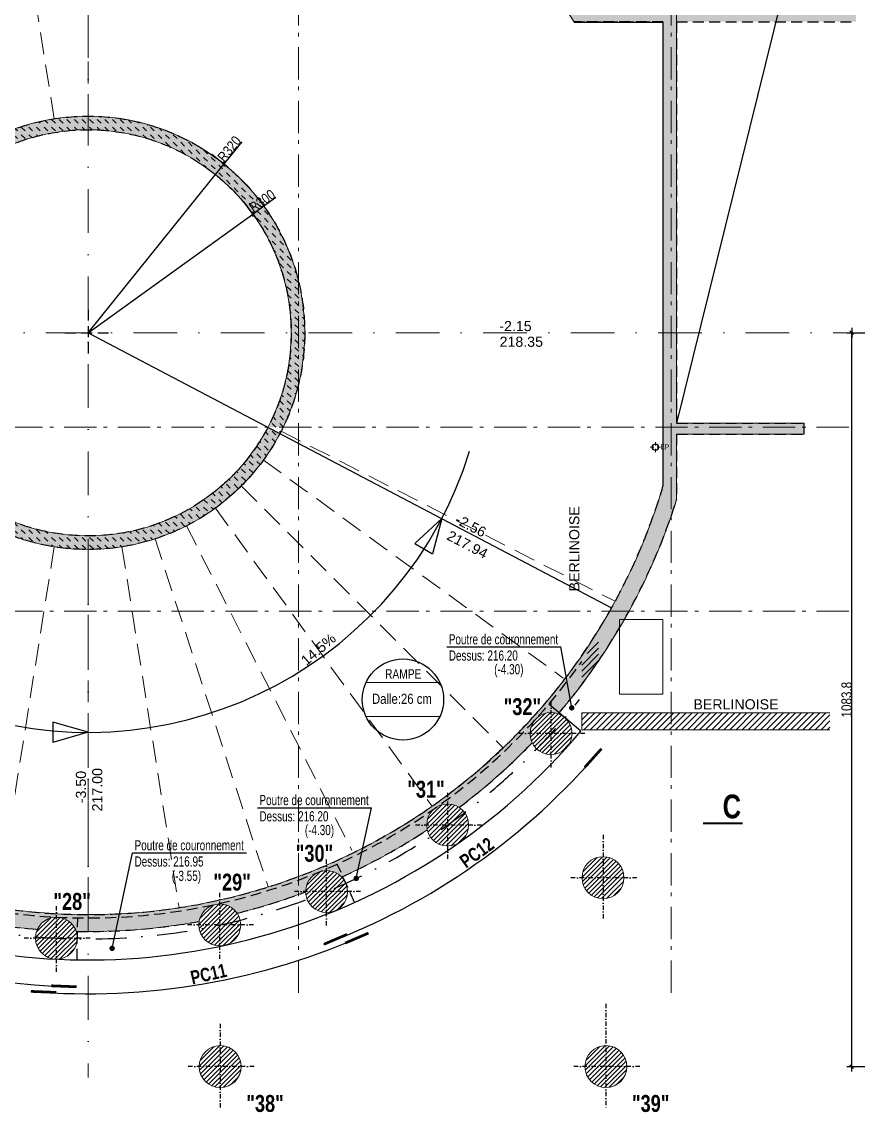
# Model space of a CAD drawing. Header units: centimetres. Extents: x 0 to 26456, y -12469 to -8269.
# Drawn here: x 20164 to 21399, y -11631 to -10020 of the extents above; entities that cross this region are included whole.
import ezdxf
from ezdxf.enums import TextEntityAlignment as Align

# ---------------------------------------------------------------- set-up
doc = ezdxf.new("R2010")
doc.units = ezdxf.units.CM
doc.header["$LTSCALE"] = 25.4
doc.header["$PDMODE"] = 1
doc.header["$PDSIZE"] = -2
for name, pattern in [('CACHEX2', [19.05, 12.7, -6.35]), ('Style de ligne -6', [1.04164, 0.625, -0.20828, 0.06943, -0.13893]), ('TIRETPTX2', [50.8, 25.4, -12.7, 0, -12.7])]:
    doc.linetypes.add(name, pattern=pattern)
for name, color, linetype in [('01_cote_gen', 4, 'Continuous'), ('01_linteaux', 2, 'Continuous'), ('01_murs_sup', 2, 'CACHEX2'), ('01_poch_murs', 253, 'Continuous'), ('01_texte', 230, 'Continuous'), ('AA_COTES', 2, 'Continuous')]:
    doc.layers.add(name, color=color, linetype=linetype)
for name, color, linetype, lineweight in [('01_murs_coup', 5, 'Continuous', 60), ('01_PIEUX', 5, 'Continuous', 60), ('B Général', 7, 'Continuous', 5), ('C ANNOTATIONS-prestations', 7, 'Continuous', 5)]:
    doc.layers.add(name, color=color, linetype=linetype, lineweight=lineweight)
doc.styles.add('Eurostile', font='')
doc.styles.add('impact', font='impact.ttf')
doc.styles.add('MATTE_TXT', font='arial.ttf')
doc.styles.add('STYLE2', font='ARIALN.TTF')
doc.styles.get('Eurostile').set_extended_font_data('Eurostile')
doc.dimstyles.new('JB50', dxfattribs={"dimscale": 0.1, "dimtxt": 150, "dimasz": 15, "dimexe": 0.1, "dimexo": 0.1, "dimgap": 0.09, "dimtad": 1, "dimdec": 1, "dimdsep": 46, "dimtxsty": 'STYLE2', "dimblk1": 'BOND_G', "dimblk2": 'BOND_D', "dimsah": 1, "dimcen": 1.5, "dimdle": 0.01, "dimse1": 1, "dimse2": 1, "dimclrd": 4, "dimclre": 2, "dimclrt": 6, "dimazin": 2, "dimtfac": 2.333333, "dimtdec": 1, "dimtix": 1, "dimtmove": 2, "dimatfit": 3, "dimldrblk": 'BOND_G', "dimfxl": 1, "dimtolj": 1, "dimtzin": 0, "dimarcsym": 0})
pattern_1 = [(45, (2006.644, -2670.4714), (-3.367596, 3.367596), [])]
pattern_2 = [(45, (2247.8403, -2650.908), (-3.367596, 3.367596), [])]
pattern_3 = [(45, (2405.6746, -2601.6747), (-3.367596, 3.367596), [])]
pattern_4 = [(135, (-12564.076, 0), (-11.2253202, 9e-16), [7.9375, -7.9375])]

# ---------------------------------------------------------------- blocks, each defined once
blk = doc.blocks.new('BOND_G')
at = {"layer": 'AA_COTES', "color": 0}
for p, q in [((0, -5), (0, 15)), ((5, 0), (-5, 0)), ((1.8, 1.8), (-1.8, -1.8))]:
    blk.add_line(p, q, dxfattribs=at)
blk = doc.blocks.new('BOND_D')
at = {"layer": 'AA_COTES', "color": 0}
for p, q in [((5, 0), (-5, 0)), ((-1.8, -1.8), (1.8, 1.8)), ((0, 5), (0, -15))]:
    blk.add_line(p, q, dxfattribs=at)
blk = doc.blocks.new('*D112')
at = {"layer": '01_cote_gen', "color": 4, "lineweight": -2, "ltscale": 3, "transparency": 16777216}
blk.add_line((21389.8, -11561.9), (21389.8, -10481.1), dxfattribs=at)
at = {"layer": 'Defpoints', "color": 0, "ltscale": 3, "transparency": 16777216}
for p in [(21389.8, -10479.6), (21515.2, -10479.6), (21469.2, -11563.4)]:
    blk.add_point(p, dxfattribs=at)
at = {"layer": '01_cote_gen', "color": 4, "lineweight": -2, "ltscale": 3, "transparency": 16777216, "xscale": 1.5, "yscale": 1.5, "zscale": 1.5}
for name, p, rotation in [('BOND_D', (21389.8, -10479.6), 90), ('BOND_G', (21389.8, -11563.4), 270)]:
    blk.add_blockref(name, p, dxfattribs=dict(at, rotation=rotation))
at = {"layer": '01_cote_gen', "color": 6, "ltscale": 3, "transparency": 16777216, "insert": (21382.2, -11021.5), "char_height": 15, "attachment_point": 5, "rotation": 90, "style": 'STYLE2'}
blk.add_mtext('\\A1;1083.8', dxfattribs=at)
blk = doc.blocks.new('EP')
at = {"layer": 'B Général', "color": 7, "linetype": 'Continuous', "lineweight": 5}
for p, q in [((-7.5, 0), (-2.5, 0)), ((0, 7.5), (0, 2.5)), ((7.5, 0), (2.5, 0)), ((0, -7.5), (0, -2.5))]:
    blk.add_line(p, q, dxfattribs=at)
at = {"layer": 'B Général', "color": 7, "linetype": 'Continuous', "lineweight": 5, "flags": 128}
for points in [[(-5, 0, -1), (5, 0, -1)], [(-4.3, 0, -1), (4.3, 0, -1)]]:
    blk.add_lwpolyline(points, format="xyb", close=True, dxfattribs=at)
at = {"layer": 'C ANNOTATIONS-prestations', "insert": (7.5, 4), "char_height": 7.05, "attachment_point": 1, "line_spacing_factor": 0.895453, "style": 'Eurostile'}
blk.add_mtext('EP', dxfattribs=at)
blk = doc.blocks.new('*D128')
at = {"layer": '01_cote_gen', "color": 4, "lineweight": -2, "ltscale": 3, "transparency": 16777216}
for p, q in [((20539.4, -10279.7), (20506.7, -10303.4)), ((20262, -10479.6), (20505.4, -10304.2))]:
    blk.add_line(p, q, dxfattribs=at)
at = {"layer": 'Defpoints', "color": 0, "ltscale": 3, "transparency": 16777216}
for p in [(20505.4, -10304.2), (20262, -10479.6)]:
    blk.add_point(p, dxfattribs=at)
at = {"layer": '01_cote_gen', "color": 4, "lineweight": -2, "ltscale": 3, "transparency": 16777216, "xscale": 1.5, "yscale": 1.5, "zscale": 1.5, "rotation": 215.7744916586679}
blk.add_blockref('BOND_D', (20505.4, -10304.2), dxfattribs=at)
at = {"layer": '01_cote_gen', "color": 6, "ltscale": 3, "transparency": 16777216, "insert": (20519.2, -10284.9), "char_height": 15, "attachment_point": 5, "rotation": 35.7745, "style": 'STYLE2'}
blk.add_mtext('\\A1;R300', dxfattribs=at)
blk = doc.blocks.new('*D129')
at = {"layer": '01_cote_gen', "color": 4, "lineweight": -2, "ltscale": 3, "transparency": 16777216}
for p, q in [((20488.9, -10197.6), (20463.5, -10229.1)), ((20262, -10479.6), (20462.6, -10230.3))]:
    blk.add_line(p, q, dxfattribs=at)
at = {"layer": 'Defpoints', "color": 0, "ltscale": 3, "transparency": 16777216}
for p in [(20462.6, -10230.3), (20262, -10479.6)]:
    blk.add_point(p, dxfattribs=at)
at = {"layer": '01_cote_gen', "color": 4, "lineweight": -2, "ltscale": 3, "transparency": 16777216, "xscale": 1.5, "yscale": 1.5, "zscale": 1.5, "rotation": 231.1900700336635}
blk.add_blockref('BOND_D', (20462.6, -10230.3), dxfattribs=at)
at = {"layer": '01_cote_gen', "color": 6, "ltscale": 3, "transparency": 16777216, "insert": (20470.7, -10208), "char_height": 15, "attachment_point": 5, "rotation": 51.1901, "style": 'STYLE2'}
blk.add_mtext('\\A1;R320', dxfattribs=at)

msp = doc.modelspace()

# ---------------------------------------------------------------- hatches: boundary and pattern name
at = {"layer": '01_murs_sup', "ltscale": 3}
h = msp.add_hatch(dxfattribs=at)
h.set_pattern_fill('DASH', color=256, scale=2.5, angle=135)
h.paths.add_polyline_path([(19962.04, -8996.49, 0.0025315), (19952.99, -9004.81), (19952.99, -9019.88, -0.0025747), (19962.04, -9011.42)])
h.paths.add_polyline_path([(19962.04, -8976.31, -0.0065164), (19986.24, -8955.34, -0.0462734), (19985.71, -8949.64), (19968.25, -8949.64, 0.0040679), (19952.99, -8962.95), (19952.99, -9004.81, -0.0025315), (19962.04, -8996.49)])
h.paths.add_polyline_path([(19952.99, -8962.95, 0.0029555), (19942.04, -8972.78), (19942.04, -9015.1, -0.0030961), (19952.99, -9004.81)])
h.paths.add_polyline_path([(19997.25, -8925.51, 0.007576), (19968.25, -8949.64), (19985.71, -8949.64, -0.2267463)])
h.paths.add_polyline_path([(20016.71, -8930.44), (20016.71, -8918.64, 0.4142136), (19985.71, -8949.64), (19993.04, -8949.64, -0.0062008)])
h.paths.add_polyline_path([(20022.24, -8905.86, 0.0014017), (20016.71, -8910.12), (20016.71, -8918.64, -0.0998229), (20028.73, -8921.06, -0.0008315), (20031.97, -8918.57)])
h.paths.add_polyline_path([(20108.06, -8864.77, -0.0153362), (20108.01, -8862.87, -0.2594805), (20122.66, -8836.53, 0.0245249), (20022.24, -8905.86), (20031.97, -8918.57, -0.0189683)])
h.paths.add_polyline_path([(20139.01, -8845.26), (20139.01, -8831.87, 0.4142136), (20108.01, -8862.87), (20110.99, -8862.87, -0.0067332)])
h.paths.add_polyline_path([(20221.27, -8799.31), (20219.59, -8782.23, 0.0184794), (20139.01, -8826.56), (20139.01, -8831.87, -0.1311429), (20154.45, -8835.99, -0.015513)])
h.paths.add_polyline_path([(20258.09, -8763.68, 0.0085839), (20219.59, -8782.23), (20220.54, -8791.84), (20236.19, -8791.84, -0.0008921), (20240.12, -8789.91, -0.2759147)])
h.paths.add_polyline_path([(20380.41, -8731.91, -0.2759147), (20401.47, -8708.1, 0.0280523), (20271.06, -8757.8), (20271.06, -8760.84, -0.1627179), (20289.71, -8767.07, -0.0198002)])
h.paths.add_polyline_path([(20526.77, -8691.65, -0.2759147), (20550.61, -8670.62, 0.028935), (20410.87, -8705.15), (20410.87, -8706.64, -0.1946121), (20432.43, -8715.36, -0.0198002)])
h.paths.add_polyline_path([(20676.95, -8669.75, -0.2601811), (20701.36, -8651.93, 0.0241475), (20581.93, -8665.19), (20584.46, -8680.99, -0.0189632)])
h.paths.add_polyline_path([(19458.75, -10153.2), (19473.35, -10153.2), (19473.35, -10142.63), (19458.75, -10142.63)], flags=9)
h.paths.add_polyline_path([(19607.83, -9603.98), (19622.43, -9603.98), (19622.43, -9593.41), (19607.83, -9593.41)], flags=9)
h.paths.add_polyline_path([(20865.53, -10481.26), (20920.95, -10481.26), (20920.95, -10458.29), (20865.53, -10458.29)], flags=9)
h.paths.add_polyline_path([(19060.65, -10027.92), (19091.19, -10027.92), (19091.19, -9988.84), (19060.65, -9988.84)], flags=9)
h.paths.add_polyline_path([(19060.91, -9879.13), (19090.88, -9879.13), (19090.88, -9841.63), (19060.91, -9841.63)], flags=9)
h.paths.add_polyline_path([(19060.73, -9269.13), (19089.67, -9269.13), (19089.67, -9231.63), (19060.73, -9231.63)], flags=9)
h.paths.add_polyline_path([(19826.87, -9345.04), (19862.27, -9322.53), (19834.1, -9278.23), (19798.7, -9300.74)], flags=9)
h.paths.add_polyline_path([(20637.25, -8767.53), (20672.65, -8745.02), (20644.47, -8700.72), (20609.07, -8723.23)], flags=9)
h.paths.add_polyline_path([(20454.03, -8806.88), (20494.55, -8806.88), (20494.55, -8754.38), (20454.03, -8754.38)], flags=9)
h.paths.add_polyline_path([(20861.46, -8825.19), (20914.49, -8825.19), (20914.49, -8795.69), (20861.46, -8795.69)], flags=9)
h.paths.add_polyline_path([(21073.27, -8575.39), (21182.86, -8575.39), (21182.86, -8552.4), (21073.27, -8552.4)], flags=9)
h.paths.add_polyline_path([(20797.06, -8776.74), (20966.15, -8776.74), (20966.15, -8753.87), (20797.06, -8753.87)], flags=9)
h.paths.add_polyline_path([(21102.4, -8800.75), (21211.99, -8800.75), (21211.99, -8777.75), (21102.4, -8777.75)], flags=9)
h.paths.add_polyline_path([(20797.04, -8800.75), (20906.63, -8800.75), (20906.63, -8777.75), (20797.04, -8777.75)], flags=9)
h.paths.add_polyline_path([(21166.81, -8825.19), (21219.85, -8825.19), (21219.85, -8795.69), (21166.81, -8795.69)], flags=9)
h.paths.add_polyline_path([(21102.42, -8776.74), (21271.5, -8776.74), (21271.5, -8753.87), (21102.42, -8753.87)], flags=9)
h.paths.add_polyline_path([(19586.1, -10125.58), (19647.39, -10125.58), (19647.39, -10104.43), (19586.1, -10104.43)], flags=9)
h.paths.add_polyline_path([(19566.43, -10163.37), (19662.59, -10163.37), (19662.59, -10140.39), (19566.43, -10140.39)], flags=9)
h.paths.add_polyline_path([(19791.99, -10114.49), (19839.57, -10066.87), (19822.8, -10050.11), (19775.22, -10097.73)], flags=9)
h.paths.add_polyline_path([(19775.5, -10810.23), (19820.82, -10860.02), (19838.35, -10844.06), (19793.04, -10794.27)], flags=9)
h.paths.add_polyline_path([(20584.34, -10978.11), (20635.49, -10934.33), (20620.06, -10916.32), (20568.92, -10960.1)], flags=9)
h.paths.add_polyline_path([(20287.26, -9852.86), (20287.26, -9781.1), (20264.27, -9781.1), (20264.27, -9852.86)], flags=9)
h.paths.add_polyline_path([(20263.11, -9840.73), (20263.11, -9785.31), (20240.14, -9785.31), (20240.14, -9840.73)], flags=9)
h.paths.add_polyline_path([(19573.11, -10506.86), (19644.86, -10506.86), (19644.86, -10483.89), (19573.11, -10483.89)], flags=9)
h.paths.add_polyline_path([(19585.23, -10482.73), (19640.65, -10482.73), (19640.65, -10459.76), (19585.23, -10459.76)], flags=9)
h.paths.add_polyline_path([(20302.07, -9348.24), (20381.08, -9348.24), (20381.08, -9327.1), (20302.07, -9327.1)], flags=9)
h.paths.add_polyline_path([(20290.92, -9311.02), (20387.1, -9311.02), (20387.1, -9288.03), (20290.92, -9288.03)], flags=9)
h.paths.add_polyline_path([(20302.07, -9274.17), (20377.32, -9274.17), (20377.32, -9253.03), (20302.07, -9253.03)], flags=9)
h.paths.add_polyline_path([(20338.94, -9034.25), (20392.7, -9096.48), (20410.09, -9081.46), (20356.33, -9019.23)], flags=9)
h.paths.add_polyline_path([(20525.82, -8925.9), (20554.71, -9002.88), (20576.23, -8994.81), (20547.33, -8917.82)], flags=9)
h.paths.add_polyline_path([(20776.88, -9483.38), (20790.47, -9483.38), (20790.47, -9472.8), (20776.88, -9472.8)], flags=9)
h.paths.add_polyline_path([(20780.88, -9540.88), (20795.48, -9540.88), (20795.48, -9530.3), (20780.88, -9530.3)], flags=9)
h.paths.add_polyline_path([(20807.38, -9593.88), (20822.32, -9593.88), (20822.32, -9583.3), (20807.38, -9583.3)], flags=9)
h.paths.add_polyline_path([(20874.38, -9590.38), (20889.32, -9590.38), (20889.32, -9579.8), (20874.38, -9579.8)], flags=9)
h.paths.add_polyline_path([(20923.38, -9591.38), (20937.98, -9591.38), (20937.98, -9580.8), (20923.38, -9580.8)], flags=9)
h.paths.add_polyline_path([(20973.38, -9591.38), (20988.32, -9591.38), (20988.32, -9580.8), (20973.38, -9580.8)], flags=9)
h.paths.add_polyline_path([(21083.85, -9448.73), (21095.77, -9448.73), (21095.77, -9438.16), (21083.85, -9438.16)], flags=9)
h.paths.add_polyline_path([(21083.35, -9502.73), (21098.29, -9502.73), (21098.29, -9492.16), (21083.35, -9492.16)], flags=9)
h.paths.add_polyline_path([(21076.35, -9558.23), (21091.29, -9558.23), (21091.29, -9547.66), (21076.35, -9547.66)], flags=9)
h.paths.add_polyline_path([(21029.88, -9585.88), (21045.15, -9585.88), (21045.15, -9575.3), (21029.88, -9575.3)], flags=9)
h.paths.add_polyline_path([(20956.77, -9311.1), (20956.77, -9297.84), (20946.2, -9297.84), (20946.2, -9311.1)], flags=9)
h.paths.add_polyline_path([(20995.53, -9311.27), (20995.53, -9297.67), (20984.95, -9297.67), (20984.95, -9311.27)], flags=9)
h.paths.add_polyline_path([(21056.42, -9311.27), (21056.42, -9297.68), (21045.85, -9297.68), (21045.85, -9311.27)], flags=9)
h.paths.add_polyline_path([(21078.71, -9356.5), (21078.71, -9343.24), (21068.14, -9343.24), (21068.14, -9356.5)], flags=9)
h.paths.add_polyline_path([(20917.14, -9311.27), (20917.14, -9297.67), (20906.57, -9297.67), (20906.57, -9311.27)], flags=9)
h.paths.add_polyline_path([(20866.83, -9311.44), (20866.83, -9297.51), (20856.25, -9297.51), (20856.25, -9311.44)], flags=9)
h.paths.add_polyline_path([(20813.06, -9328.94), (20813.06, -9315.34), (20802.48, -9315.34), (20802.48, -9328.94)], flags=9)
h.paths.add_polyline_path([(20785.82, -9379.51), (20799.42, -9379.51), (20799.42, -9368.94), (20785.82, -9368.94)], flags=9)
h.paths.add_polyline_path([(20785.82, -9424.55), (20796.39, -9424.55), (20796.39, -9413.97), (20785.82, -9413.97)], flags=9)
h.paths.add_polyline_path([(21372.07, -9772.82), (21451.08, -9772.82), (21451.08, -9751.67), (21372.07, -9751.67)], flags=9)
h.paths.add_polyline_path([(21360.93, -9735.59), (21457.09, -9735.59), (21457.09, -9712.61), (21360.93, -9712.61)], flags=9)
h.paths.add_polyline_path([(21372.07, -9698.75), (21447.32, -9698.75), (21447.32, -9677.6), (21372.07, -9677.6)], flags=9)
h.paths.add_polyline_path([(19339.96, -10138.26), (19405.49, -10138.26), (19405.49, -10099.3), (19339.96, -10099.3)], flags=9)
h.paths.add_polyline_path([(19394.84, -9995.25), (19460.15, -9995.25), (19460.15, -9956.31), (19394.84, -9956.31)], flags=9)
h = msp.add_hatch(dxfattribs=at)
h.set_pattern_fill('DASH', color=256, scale=2.5, angle=135)
h.set_pattern_definition(pattern_4)
h.paths.add_polyline_path([(21314.13, -8710.91, -0.1483571), (21296.13, -8710.97), (21296.13, -9245.26), (21275.96, -9245.26), (21275.96, -9265.26), (21296.13, -9265.26), (21296.13, -9473.26), (21261.13, -9473.26), (21261.13, -9491.26), (21296.13, -9491.26), (21296.13, -9854.26), (21261.09, -9854.26), (21261.09, -9872.26), (21415.19, -9872.26), (21415.19, -9854.26), (21314.13, -9854.26), (21314.13, -9271.26), (21314.13, -9261.26), (21415.19, -9261.26), (21415.19, -9245.26), (21314.13, -9245.26)])
h.paths.add_polyline_path([(21131.05, -8814.19), (20926.7, -8814.19), (20926.7, -8834.19), (21111.05, -8834.19), (21111.05, -9245.26), (20753.05, -9245.26), (20753.05, -9752.79, 0.1490124), (20262.04, -9593.09), (20262.04, -9613.09, -0.2537153), (20979.83, -10020.26), (21111.05, -10020.26), (21111.05, -10479.62), (21131.05, -10479.62), (21131.05, -10020.26), (21131.05, -10020.26), (21396.28, -10020.26), (21396.28, -10002.26), (20992.13, -10002.26, 0.0226201), (20946.05, -9936.76), (20946.05, -9628.26), (21111.05, -9628.26), (21111.05, -9608.26), (20771.05, -9608.26), (20771.05, -9265.26), (21111.05, -9265.26), (21111.05, -9270.51), (21131.05, -9270.51), (21131.05, -9265.26), (21172.76, -9265.26), (21172.76, -9245.26), (21131.05, -9245.26)])
h.paths.add_polyline_path([(20926.05, -9628.26), (20926.05, -9804.26), (20861.8, -9804.26), (20861.8, -9804.26), (20861.8, -9628.26)], flags=16)
h.paths.add_polyline_path([(20843.8, -9628.26), (20843.8, -9804.26), (20819.66, -9804.26, 0.0175189), (20771.05, -9765.72), (20771.05, -9628.26)], flags=16)
h.paths.add_polyline_path([(20926.05, -9824.26), (20926.05, -9911.84, 0.0342428), (20842.35, -9824.26)], flags=16)
h.paths.add_polyline_path([(21131.05, -9403.71), (21111.05, -9403.71), (21111.05, -9824.26), (21131.05, -9824.26)], flags=17)
h.paths.add_polyline_path([(20571.55, -9096.93), (20536.55, -9096.93), (20536.55, -9131.93), (20571.55, -9131.93)], flags=17)
h.paths.add_polyline_path([(20399.09, -9128.93), (20364.09, -9128.93), (20364.09, -9163.93), (20399.09, -9163.93)], flags=17)
h = msp.add_hatch(dxfattribs=at)
h.set_pattern_fill('DASH', color=256, scale=2.5, angle=135)
h.set_pattern_definition(pattern_4)
h.paths.add_polyline_path([(20262.04, -10159.62), (20262.04, -10179.62, -0.4142136), (20562.04, -10479.62), (20582.04, -10479.62, 0.4142136)])
h.paths.add_polyline_path([(20582.04, -10479.62), (20562.04, -10479.62, -0.4142136), (20262.04, -10779.62), (20262.04, -10799.62, 0.4142136)])
h.paths.add_polyline_path([(19962.04, -10479.62), (19942.04, -10479.62, 0.4142136), (20262.04, -10799.62), (20262.04, -10779.62, -0.4142136)])
h.paths.add_polyline_path([(20262.04, -10179.62), (20262.04, -10159.62, 0.4142136), (19942.04, -10479.62), (19962.04, -10479.62, -0.4142136)])
h = msp.add_hatch(dxfattribs=at)
h.set_pattern_fill('DASH', color=256, scale=2.5, angle=135)
h.set_pattern_definition(pattern_4)
h.paths.add_polyline_path([(20244.69, -11363.76, 0.004763), (20262.04, -11363.92), (20262.04, -11338.92, -0.3601863), (19391.64, -10618.44), (19388.28, -10479.62), (19363.27, -10479.62), (19366.17, -10599.33, -0.3287556), (19388, -10628.94, -0.2553953), (19373.74, -10655.03, 0.0607162), (19448.29, -10862.48, -0.4496334), (19482.99, -10893.26, -0.1753609), (19475.81, -10913.1, 0.0183685), (19511.71, -10969.56, -0.4913803), (19550.56, -10999.55, -0.1403271), (19545.86, -11015.96, 0.0395373), (19643.42, -11121.67, -0.562063), (19688.66, -11149.21, -0.0842861), (19686.92, -11159.44, 0.0301172), (19775.97, -11223.41, -0.6241365), (19826.01, -11247.88, -0.0381852), (19825.65, -11252.6, 0.0237593), (19903.48, -11290.39, -0.6784921), (19957.14, -11311.38, 0.0648347), (20187.15, -11360.84, -0.6784921)])
h = msp.add_hatch(dxfattribs=at)
h.set_pattern_fill('DASH', color=256, scale=2.5, angle=135)
h.set_pattern_definition(pattern_4)
h.paths.add_polyline_path([(20244.69, -11363.76, 0.004763), (20262.04, -11363.92), (20262.04, -11338.92, -0.3601863), (19391.64, -10618.44), (19388.28, -10479.62), (19363.27, -10479.62), (19366.17, -10599.33, -0.3287556), (19388, -10628.94, -0.2553953), (19373.74, -10655.03, 0.0607162), (19448.29, -10862.48, -0.4496334), (19482.99, -10893.26, -0.1753609), (19475.81, -10913.1, 0.0183685), (19511.71, -10969.56, -0.4913803), (19550.56, -10999.55, -0.1403271), (19545.86, -11015.96, 0.0395373), (19643.42, -11121.67, -0.562063), (19688.66, -11149.21, -0.0842861), (19686.92, -11159.44, 0.0301172), (19775.97, -11223.41, -0.6241365), (19826.01, -11247.88, -0.0381852), (19825.65, -11252.6, 0.0237593), (19903.48, -11290.39, -0.6784921), (19957.14, -11311.38, 0.0648347), (20187.15, -11360.84, -0.6784921)])
h = msp.add_hatch(dxfattribs=at)
h.set_pattern_fill('DASH', color=256, scale=2.5, angle=135)
h.set_pattern_definition(pattern_4)
h.paths.add_polyline_path([(21131.05, -10726.31), (21131.05, -10629.26), (21319.57, -10629.26), (21319.57, -10613.26), (21131.05, -10613.26), (21131.05, -10479.62), (21111.05, -10479.62), (21111.05, -10706.25, -0.3316187), (20262.04, -11338.92), (20262.04, -11363.92, 0.0452602), (20425.96, -11349.05, -0.6784921), (20482.27, -11336.9, 0.0290858), (20583.37, -11305.37, -0.6786651), (20636.61, -11283.35, 0.0396314), (20762.95, -11213.85, -0.0588917), (20762.09, -11206.62, -0.5957939), (20810.04, -11180.67, 0.0395919), (20917.9, -11085.19, -0.1147068), (20914.72, -11071.52, -0.5230756), (20956.56, -11042.47, 0.100093)])
h = msp.add_hatch(dxfattribs=at)
h.set_pattern_fill('DASH', color=256, scale=2.5, angle=135)
h.set_pattern_definition(pattern_4)
h.paths.add_polyline_path([(21131.05, -10726.31), (21131.05, -10629.26), (21319.57, -10629.26), (21319.57, -10613.26), (21131.05, -10613.26), (21131.05, -10479.62), (21111.05, -10479.62), (21111.05, -10706.25, -0.3316187), (20262.04, -11338.92), (20262.04, -11363.92, 0.0452602), (20425.96, -11349.05, -0.6784921), (20482.27, -11336.9, 0.0290858), (20583.37, -11305.37, -0.6786651), (20636.61, -11283.35, 0.0396314), (20762.95, -11213.85, -0.0588917), (20762.09, -11206.62, -0.5957939), (20810.04, -11180.67, 0.0395919), (20917.9, -11085.19, -0.1147068), (20914.72, -11071.52, -0.5230756), (20956.56, -11042.47, 0.100093)])
at = {"layer": '01_poch_murs', "ltscale": 3}
h = msp.add_hatch(color=256, dxfattribs=at)
h.dxf.hatch_style = 1
h.paths.add_polyline_path([(19560.61, -9860.97), (19554.49, -9860.97, -0.3180508), (19527.35, -9884.34), (19500.7, -9973.14, -0.2237955), (19511.97, -9997.05, -0.098973), (19509.59, -10008.97), (19516.15, -10008.97)])
h.paths.add_polyline_path([(19516.15, -10008.97), (19509.59, -10008.97, -0.2738205), (19484.28, -10027.87), (19457.55, -10116.96, -0.220612), (19468.53, -10140.62, -0.3797029), (19441.22, -10171.4), (19414.61, -10260.09, -0.2332342), (19426.74, -10284.68, -0.3935894), (19397.94, -10315.61), (19371.46, -10403.76, -0.2331529), (19383.58, -10428.35, -0.3194979), (19362.74, -10457.64), (19363.27, -10479.62), (19388.28, -10479.62), (19387.27, -10438), (19474.12, -10148.9, -0.2017053), (19475.23, -10145.19)])
h.paths.add_polyline_path([(19388.28, -10479.62), (19363.27, -10479.62), (19366.17, -10599.33, -0.2401934), (19386.35, -10618.97), (19391.65, -10618.97)])
h.paths.add_polyline_path([(19391.74, -10618.97), (19386.35, -10618.97, -0.0820807), (19388, -10628.94, -0.2553953), (19373.74, -10655.03, 0.0607162), (19448.29, -10862.48, -0.4275821), (19482.9, -10890.97), (19491.9, -10890.97, -0.0823425)])
h.paths.add_polyline_path([(19491.9, -10890.97), (19482.9, -10890.97, -0.0184954), (19482.99, -10893.26, -0.1753609), (19475.81, -10913.1, 0.0183685), (19511.71, -10969.56, -0.4913803), (19550.56, -10999.55, -0.1403271), (19545.86, -11015.96, 0.0395373), (19643.42, -11121.67, -0.562063), (19688.66, -11149.21, -0.0842861), (19686.92, -11159.44, 0.0301172), (19775.97, -11223.41, -0.6241365), (19826.01, -11247.88, -0.0381852), (19825.65, -11252.6, 0.0237593), (19903.48, -11290.39, -0.5039318), (19952.99, -11296.07), (19952.99, -11283.28, -0.1761229)])
h.paths.add_polyline_path([(19952.99, -11283.28), (19952.99, -11296.07, -0.1300831), (19957.14, -11311.38, 0.0648347), (20187.15, -11360.84, -0.6784921), (20244.69, -11363.76, 0.004763), (20262.04, -11363.92), (20262.04, -11338.92, -0.0893124)])
h.paths.add_polyline_path([(20482.27, -11336.9, 0.0260462), (20572.99, -11309.21), (20572.99, -11282.57, -0.0898896), (20262.04, -11338.92), (20262.04, -11363.92, 0.0452602), (20425.96, -11349.05, -0.6784921)])
h.paths.add_polyline_path([(20762.95, -11213.85, -0.0588917), (20762.09, -11206.62, -0.5957939), (20810.04, -11180.67, 0.0395919), (20917.9, -11085.19, -0.1147068), (20914.72, -11071.52, -0.5230756), (20956.56, -11042.47, 0.0429422), (21047.06, -10915.17), (21047.06, -10903.26), (21053.95, -10903.26, 0.0038634), (21060.81, -10890.97), (21032.18, -10890.97, -0.1755326), (20572.99, -11282.57), (20572.99, -11309.21, 0.0030373), (20583.37, -11305.37, -0.6786651), (20636.61, -11283.35, 0.0396314)])
h.paths.add_polyline_path([(21123.01, -10750.68), (21123.01, -10618.97), (21111.05, -10618.97), (21111.05, -10629.26), (21111.05, -10706.26, -0.0568548), (21032.18, -10890.97), (21060.81, -10890.97, 0.0421869)])
h.paths.add_polyline_path([(21105.54, -10653.34), (21120.14, -10653.34), (21120.14, -10642.77), (21105.54, -10642.77)], flags=25)
h = msp.add_hatch(color=256, dxfattribs=at)
h.dxf.hatch_style = 1
h.paths.add_polyline_path([(19560.61, -9860.97), (19554.49, -9860.97, -0.3180508), (19527.35, -9884.34), (19500.7, -9973.14, -0.2237955), (19511.97, -9997.05, -0.098973), (19509.59, -10008.97), (19516.15, -10008.97)])
h.paths.add_polyline_path([(19516.15, -10008.97), (19509.59, -10008.97, -0.2738205), (19484.28, -10027.87), (19457.55, -10116.96, -0.220612), (19468.53, -10140.62, -0.3797029), (19441.22, -10171.4), (19414.61, -10260.09, -0.2332342), (19426.74, -10284.68, -0.3935894), (19397.94, -10315.61), (19371.46, -10403.76, -0.2331529), (19383.58, -10428.35, -0.3194979), (19362.74, -10457.64), (19363.27, -10479.62), (19388.28, -10479.62), (19387.27, -10438), (19474.12, -10148.9, -0.2017053), (19475.23, -10145.19)])
h.paths.add_polyline_path([(19388.28, -10479.62), (19363.27, -10479.62), (19366.17, -10599.33, -0.2401934), (19386.35, -10618.97), (19391.65, -10618.97)])
h.paths.add_polyline_path([(19391.74, -10618.97), (19386.35, -10618.97, -0.0820807), (19388, -10628.94, -0.2553953), (19373.74, -10655.03, 0.0607162), (19448.29, -10862.48, -0.4275821), (19482.9, -10890.97), (19491.9, -10890.97, -0.0823425)])
h.paths.add_polyline_path([(19491.9, -10890.97), (19482.9, -10890.97, -0.0184954), (19482.99, -10893.26, -0.1753609), (19475.81, -10913.1, 0.0183685), (19511.71, -10969.56, -0.4913803), (19550.56, -10999.55, -0.1403271), (19545.86, -11015.96, 0.0395373), (19643.42, -11121.67, -0.562063), (19688.66, -11149.21, -0.0842861), (19686.92, -11159.44, 0.0301172), (19775.97, -11223.41, -0.6241365), (19826.01, -11247.88, -0.0381852), (19825.65, -11252.6, 0.0237593), (19903.48, -11290.39, -0.5039318), (19952.99, -11296.07), (19952.99, -11283.28, -0.1761229)])
h.paths.add_polyline_path([(19952.99, -11283.28), (19952.99, -11296.07, -0.1300831), (19957.14, -11311.38, 0.0648347), (20187.15, -11360.84, -0.6784921), (20244.69, -11363.76, 0.004763), (20262.04, -11363.92), (20262.04, -11338.92, -0.0893124)])
h.paths.add_polyline_path([(20482.27, -11336.9, 0.0260462), (20572.99, -11309.21), (20572.99, -11282.57, -0.0898896), (20262.04, -11338.92), (20262.04, -11363.92, 0.0452602), (20425.96, -11349.05, -0.6784921)])
h.paths.add_polyline_path([(20762.95, -11213.85, -0.0588917), (20762.09, -11206.62, -0.5957939), (20810.04, -11180.67, 0.0395919), (20917.9, -11085.19, -0.1147068), (20914.72, -11071.52, -0.5230756), (20956.56, -11042.47, 0.0429422), (21047.06, -10915.17), (21047.06, -10903.26), (21053.95, -10903.26, 0.0038634), (21060.81, -10890.97), (21032.18, -10890.97, -0.1755326), (20572.99, -11282.57), (20572.99, -11309.21, 0.0030373), (20583.37, -11305.37, -0.6786651), (20636.61, -11283.35, 0.0396314)])
h.paths.add_polyline_path([(21123.01, -10750.68), (21123.01, -10618.97), (21111.05, -10618.97), (21111.05, -10629.26), (21111.05, -10706.26, -0.0568548), (21032.18, -10890.97), (21060.81, -10890.97, 0.0421869)])
h.paths.add_polyline_path([(21105.54, -10653.34), (21120.14, -10653.34), (21120.14, -10642.77), (21105.54, -10642.77)], flags=25)
h = msp.add_hatch(color=256, dxfattribs=at)
h.dxf.hatch_style = 1
h.paths.add_polyline_path([(20262.04, -10159.62), (20262.04, -10179.62, -0.4142136), (20562.04, -10479.62), (20572.99, -10479.62), (20572.99, -10404.05, 0.3459902)])
h.paths.add_polyline_path([(20262.04, -10179.62), (20262.04, -10159.62, 0.3392929), (19952.99, -10396.62), (19952.99, -10479.62), (19962.04, -10479.62, -0.4142136)])
h.paths.add_polyline_path([(19962.04, -10479.62), (19952.99, -10479.62), (19952.99, -10562.62, 0.0470782), (19973.97, -10618.97), (19996.37, -10618.97, -0.1213562)])
h.paths.add_polyline_path([(19952.99, -10479.62), (19942.04, -10479.62, 0.0656888), (19952.99, -10562.62)])
h.paths.add_polyline_path([(19952.99, -10396.62, 0.0656888), (19942.04, -10479.62), (19952.99, -10479.62)])
h.paths.add_polyline_path([(19996.37, -10618.97), (19973.97, -10618.97, 0.2876204), (20262.04, -10799.62), (20262.04, -10779.62, -0.2788408)])
h.paths.add_polyline_path([(20545.32, -10628.46), (20527.61, -10619.16, -0.2786432), (20262.04, -10779.62), (20262.04, -10799.62, 0.2786432)])
h.paths.add_polyline_path([(20572.99, -10555.19), (20572.99, -10479.62), (20562.04, -10479.62, -0.1213562), (20527.71, -10618.97), (20550.11, -10618.97, 0.053087)])
h.paths.add_polyline_path([(20582.04, -10479.62), (20572.99, -10479.62), (20572.99, -10555.19, 0.0596716)])
h.paths.add_polyline_path([(20572.99, -10404.05), (20572.99, -10479.62), (20582.04, -10479.62, 0.0596716)])
h = msp.add_hatch(color=256, dxfattribs=at)
h.dxf.hatch_style = 1
h.paths.add_polyline_path([(21123.01, -10479.62), (21111.05, -10479.62), (21111.05, -10618.97), (21123.01, -10618.97)])
h.paths.add_polyline_path([(21131.05, -10479.62), (21123.01, -10479.62), (21123.01, -10618.97), (21319.57, -10618.97), (21319.57, -10613.26), (21131.05, -10613.26)])
h.paths.add_polyline_path([(21319.57, -10618.97), (21123.01, -10618.97), (21123.01, -10750.68, 0.0070414), (21131.05, -10726.32), (21131.05, -10629.26), (21319.57, -10629.26)])
h = msp.add_hatch(dxfattribs=at)
h.set_pattern_fill('ANSI31', color=256, scale=2)
h.set_pattern_definition([(45, (-2549.576, -2e-12), (-4.490128, 4.490128), [])])
h.paths.add_polyline_path([(21016.05, -10964.19), (21016.05, -10927.63, -0.0126628), (20991.05, -10965.2), (20991.05, -10999.24, 0.0118177)])
h.paths.add_polyline_path([(21123.01, -11040.97), (21111.05, -11040.97), (21111.05, -11065.97), (21123.01, -11065.97)])
h.paths.add_polyline_path([(21139.55, -11040.97), (21123.01, -11040.97), (21123.01, -11065.97), (21139.55, -11065.97)])
h.paths.add_polyline_path([(21312.13, -11040.97), (21139.55, -11040.97), (21139.55, -11065.97), (21312.13, -11065.97)])
h.paths.add_polyline_path([(21357.58, -11040.97), (21312.13, -11040.97), (21312.13, -11065.97), (21357.58, -11065.97)])
h.paths.add_polyline_path([(21111.05, -11040.97), (20991.05, -11040.97), (20991.05, -11065.97), (21111.05, -11065.97)])
at = {"layer": '01_poch_murs'}
h = msp.add_hatch(dxfattribs=at)
h.set_pattern_fill('ANSI31', color=256, scale=1.5)
h.set_pattern_definition([(45, (2737.032, -2368.2505), (-3.367596, 3.367596), [])])
h.paths.add_polyline_path([(20945.72, -11040.52, 0.4142136), (20914.72, -11071.52), (20945.72, -11071.52)])
h.paths.add_polyline_path([(20945.72, -11071.52), (20914.72, -11071.52, 0.4142136), (20945.72, -11102.52)])
h.paths.add_polyline_path([(20945.72, -11040.52), (20945.72, -11071.52), (20976.72, -11071.52, 0.4142136)])
h.paths.add_polyline_path([(20976.72, -11071.52), (20945.72, -11071.52), (20945.72, -11102.52, 0.4142136)])
h = msp.add_hatch(dxfattribs=at)
h.set_pattern_fill('ANSI31', color=256, scale=1.5)
h.set_pattern_definition([(45, (2584.4014, -2503.357), (-3.367596, 3.367596), [])])
h.paths.add_polyline_path([(20793.09, -11175.62, 0.4142136), (20762.09, -11206.62), (20793.09, -11206.62)])
h.paths.add_polyline_path([(20793.09, -11206.62), (20762.09, -11206.62, 0.4142136), (20793.09, -11237.62)])
h.paths.add_polyline_path([(20793.09, -11175.62), (20793.09, -11206.62), (20824.09, -11206.62, 0.4142136)])
h.paths.add_polyline_path([(20824.09, -11206.62), (20793.09, -11206.62), (20793.09, -11237.62, 0.4142136)])
h = msp.add_hatch(dxfattribs=at)
h.set_pattern_fill('ANSI31', color=256, scale=1.5)
h.set_pattern_definition([(45, (2813.763, -2581.143), (-3.367596, 3.367596), [])])
h.paths.add_polyline_path([(21022.46, -11253.41, 0.4142136), (20991.46, -11284.41), (21022.46, -11284.41)])
h.paths.add_polyline_path([(21022.46, -11284.41), (20991.46, -11284.41, 0.4142136), (21022.46, -11315.41)])
h.paths.add_polyline_path([(21022.46, -11253.41), (21022.46, -11284.41), (21053.46, -11284.41, 0.4142136)])
h.paths.add_polyline_path([(21053.46, -11284.41), (21022.46, -11284.41), (21022.46, -11315.41, 0.4142136)])
h = msp.add_hatch(dxfattribs=at)
h.set_pattern_fill('ANSI31', color=256, scale=1.5)
h.set_pattern_definition(pattern_3)
h.paths.add_polyline_path([(20614.37, -11273.94, 0.4142136), (20583.37, -11304.94), (20614.37, -11304.94)])
h.paths.add_polyline_path([(20614.37, -11304.94), (20583.37, -11304.94, 0.4142136), (20614.37, -11335.94)])
h.paths.add_polyline_path([(20614.37, -11273.94), (20614.37, -11304.94), (20645.37, -11304.94, 0.4142136)])
h.paths.add_polyline_path([(20645.37, -11304.94), (20614.37, -11304.94), (20614.37, -11335.94, 0.4142136)])
h = msp.add_hatch(dxfattribs=at)
h.set_pattern_fill('ANSI31', color=256, scale=1.5)
h.set_pattern_definition(pattern_3)
h.paths.add_polyline_path([(20614.37, -11273.94, 0.4142136), (20583.37, -11304.94), (20614.37, -11304.94)])
h.paths.add_polyline_path([(20614.37, -11304.94), (20583.37, -11304.94, 0.4142136), (20614.37, -11335.94)])
h.paths.add_polyline_path([(20614.37, -11273.94), (20614.37, -11304.94), (20645.37, -11304.94, 0.4142136)])
h.paths.add_polyline_path([(20645.37, -11304.94), (20614.37, -11304.94), (20614.37, -11335.94, 0.4142136)])
h = msp.add_hatch(dxfattribs=at)
h.set_pattern_fill('ANSI31', color=256, scale=1.5)
h.set_pattern_definition(pattern_2)
h.paths.add_polyline_path([(20456.53, -11323.18, 0.4142136), (20425.53, -11354.18), (20456.53, -11354.18)])
h.paths.add_polyline_path([(20456.53, -11354.18), (20425.53, -11354.18, 0.4142136), (20456.53, -11385.18)])
h.paths.add_polyline_path([(20456.53, -11323.18), (20456.53, -11354.18), (20487.53, -11354.18, 0.4142136)])
h.paths.add_polyline_path([(20487.53, -11354.18), (20456.53, -11354.18), (20456.53, -11385.18, 0.4142136)])
h = msp.add_hatch(dxfattribs=at)
h.set_pattern_fill('ANSI31', color=256, scale=1.5)
h.set_pattern_definition(pattern_2)
h.paths.add_polyline_path([(20456.53, -11323.18, 0.4142136), (20425.53, -11354.18), (20456.53, -11354.18)])
h.paths.add_polyline_path([(20456.53, -11354.18), (20425.53, -11354.18, 0.4142136), (20456.53, -11385.18)])
h.paths.add_polyline_path([(20456.53, -11323.18), (20456.53, -11354.18), (20487.53, -11354.18, 0.4142136)])
h.paths.add_polyline_path([(20487.53, -11354.18), (20456.53, -11354.18), (20456.53, -11385.18, 0.4142136)])
h = msp.add_hatch(dxfattribs=at)
h.set_pattern_fill('ANSI31', color=256, scale=1.5)
h.set_pattern_definition(pattern_1)
h.paths.add_polyline_path([(20215.34, -11342.74, 0.4142136), (20184.34, -11373.74), (20215.34, -11373.74)])
h.paths.add_polyline_path([(20215.34, -11373.74), (20184.34, -11373.74, 0.4142136), (20215.34, -11404.74)])
h.paths.add_polyline_path([(20215.34, -11342.74), (20215.34, -11373.74), (20246.34, -11373.74, 0.4142136)])
h.paths.add_polyline_path([(20246.34, -11373.74), (20215.34, -11373.74), (20215.34, -11404.74, 0.4142136)])
h = msp.add_hatch(dxfattribs=at)
h.set_pattern_fill('ANSI31', color=256, scale=1.5)
h.set_pattern_definition(pattern_1)
h.paths.add_polyline_path([(20215.34, -11342.74, 0.4142136), (20184.34, -11373.74), (20215.34, -11373.74)])
h.paths.add_polyline_path([(20215.34, -11373.74), (20184.34, -11373.74, 0.4142136), (20215.34, -11404.74)])
h.paths.add_polyline_path([(20215.34, -11342.74), (20215.34, -11373.74), (20246.34, -11373.74, 0.4142136)])
h.paths.add_polyline_path([(20246.34, -11373.74), (20215.34, -11373.74), (20215.34, -11404.74, 0.4142136)])
h = msp.add_hatch(dxfattribs=at)
h.set_pattern_fill('ANSI31', color=256, scale=1.5)
h.set_pattern_definition([(45, (2248.5406, -2860.177), (-3.367596, 3.367596), [])])
h.paths.add_polyline_path([(20457.23, -11532.44, 0.4142136), (20426.23, -11563.44), (20457.23, -11563.44)])
h.paths.add_polyline_path([(20457.23, -11563.44), (20426.23, -11563.44, 0.4142136), (20457.23, -11594.44)])
h.paths.add_polyline_path([(20457.23, -11532.44), (20457.23, -11563.44), (20488.23, -11563.44, 0.4142136)])
h.paths.add_polyline_path([(20488.23, -11563.44), (20457.23, -11563.44), (20457.23, -11594.44, 0.4142136)])
h = msp.add_hatch(dxfattribs=at)
h.set_pattern_fill('ANSI31', color=256, scale=1.5)
h.set_pattern_definition([(45, (2818.063, -2860.177), (-3.367596, 3.367596), [])])
h.paths.add_polyline_path([(21026.76, -11532.44, 0.4142136), (20995.76, -11563.44), (21026.76, -11563.44)])
h.paths.add_polyline_path([(21026.76, -11563.44), (20995.76, -11563.44, 0.4142136), (21026.76, -11594.44)])
h.paths.add_polyline_path([(21026.76, -11532.44), (21026.76, -11563.44), (21057.76, -11563.44, 0.4142136)])
h.paths.add_polyline_path([(21057.76, -11563.44), (21026.76, -11563.44), (21026.76, -11594.44, 0.4142136)])

# ---------------------------------------------------------------- linework, layer by layer
at = {"layer": '01_linteaux', "linetype": 'Continuous', "ltscale": 0.05}
msp.add_line((20989.8, -11068.21), (20942.45, -11028.18), dxfattribs=at)
at = {"layer": '01_linteaux', "linetype": 'TIRETPTX2', "ltscale": 0.01}
for p, q in [((20945.72, -11121.52), (20945.72, -11021.52)), ((20995.72, -11071.52), (20895.72, -11071.52)), ((20793.09, -11256.62), (20793.09, -11156.62)), ((20843.09, -11206.62), (20743.09, -11206.62)), ((21022.46, -11221.25), (21022.46, -11347.57)), ((20614.37, -11354.94), (20614.37, -11254.94)), ((20614.37, -11354.94), (20614.37, -11254.94)), ((21072.46, -11284.41), (20972.46, -11284.41)), ((20456.53, -11404.18), (20456.53, -11304.18)), ((20456.53, -11404.18), (20456.53, -11304.18)), ((20664.37, -11304.94), (20564.37, -11304.94)), ((20664.37, -11304.94), (20564.37, -11304.94)), ((20215.34, -11423.74), (20215.34, -11323.74)), ((20215.34, -11423.74), (20215.34, -11323.74)), ((20506.53, -11354.18), (20406.53, -11354.18)), ((20506.53, -11354.18), (20406.53, -11354.18)), ((20265.34, -11373.74), (20165.34, -11373.74)), ((20265.34, -11373.74), (20165.34, -11373.74)), ((21026.76, -11470.9), (21026.76, -11626.6)), ((20457.23, -11500.29), (20457.23, -11626.6)), ((20507.23, -11563.44), (20407.23, -11563.44)), ((21076.76, -11563.44), (20976.76, -11563.44))]:
    msp.add_line(p, q, dxfattribs=at)
at = {"layer": '01_linteaux', "linetype": 'CACHEX2', "ltscale": 0.05}
for p, q in [((20655.62, -11320.86), (20630.01, -11264.39)), ((20655.62, -11320.86), (20630.01, -11264.39)), ((20245.79, -11405.78), (20246.85, -11343.79)), ((20245.79, -11405.78), (20246.85, -11343.79))]:
    msp.add_line(p, q, dxfattribs=at)
at = {"layer": '01_linteaux', "linetype": 'TIRETPTX2', "ltscale": 0.07}
msp.add_arc((20262.04, -10452.92), 922, 186.43891, 321.92875, dxfattribs=at)
msp.add_arc((20262.04, -10452.92), 922, 186.43891, 321.92875, dxfattribs=at)
at = {"layer": '01_linteaux', "linetype": 'Continuous', "ltscale": 0.05}
msp.add_arc((20262.04, -10452.92), 953, 190.4302, 319.787, dxfattribs=at)
msp.add_arc((20262.04, -10452.92), 953, 190.4302, 319.787, dxfattribs=at)
at = {"layer": '01_linteaux', "linetype": 'CACHEX2', "ltscale": 0.05}
msp.add_arc((20262.04, -10452.92), 891, 190.74028, 324.90429, dxfattribs=at)
msp.add_arc((20262.04, -10452.92), 891, 190.74028, 324.90429, dxfattribs=at)
at = {"layer": '01_murs_coup', "linetype": 'TIRETPTX2', "lineweight": 5, "ltscale": 0.1}
for p, q in [((20262.04, -8459.6), (20262.04, -11579.47)), ((20262.04, -8459.6), (20262.04, -11579.47)), ((19166.9, -10479.62), (21385.58, -10479.62))]:
    msp.add_line(p, q, dxfattribs=at)
at = {"layer": '01_murs_coup', "linetype": 'Continuous', "lineweight": 5}
for p, q in [((21131.05, -9872.31), (21131.05, -10613.26)), ((21111.06, -10021.26), (20980.46, -10021.26)), ((21111.05, -10706.26), (21111.06, -10021.26)), ((21111.05, -10629.26), (21111.06, -10021.26)), ((21131.05, -10603.26), (21131.05, -10603.26)), ((21131.05, -10603.26), (21131.05, -10603.26)), ((21131.05, -10605.26), (21131.05, -10605.26)), ((21131.05, -10605.26), (21131.05, -10605.26)), ((21131.05, -10613.26), (21319.57, -10613.26)), ((21131.05, -10613.26), (21131.05, -10613.26)), ((21131.05, -10613.26), (21319.57, -10613.26)), ((21131.05, -10613.26), (21131.05, -10613.26)), ((21319.57, -10629.26), (21319.57, -10613.26)), ((21131.05, -10726.32), (21131.05, -10629.26)), ((21131.05, -10629.26), (21319.57, -10629.26)), ((20672.49, -10996.21), (20781.51, -10996.21)), ((20672.49, -11046.36), (20781.51, -11046.36)), ((20991.05, -11065.97), (20991.05, -11040.97)), ((21357.58, -11040.97), (20991.05, -11040.97)), ((21357.58, -11065.97), (20991.05, -11065.97))]:
    msp.add_line(p, q, dxfattribs=at)
for radius in [320, 300]:
    msp.add_circle((20262.04, -10479.62), radius, dxfattribs=at)
for centre, radius, start, end in [((20245.56, -10478.43), 865.5, 31.88506, 90), ((20262.04, -10452.92), 886, 190.7667, 343.38551), ((20262.04, -10452.92), 886, 190.7667, 343.38551), ((20262.04, -10452.92), 911, 319.67328, 342.53676), ((20262.04, -10452.92), 911, 341.10077, 342.53631), ((20262.04, -10452.92), 911, 306.98025, 316.0493), ((20262.04, -10452.92), 911, 294.27818, 303.35627), ((20262.04, -10452.92), 911, 294.27818, 303.35627), ((20262.04, -10452.92), 911, 283.98977, 290.65386), ((20262.04, -10452.92), 911, 283.98977, 290.65386), ((20262.04, -10452.92), 911, 250.44619, 265.28443), ((20262.04, -10452.92), 911, 250.44619, 265.28443), ((20262.04, -10452.92), 911, 268.90841, 280.36579), ((20262.04, -10452.92), 911, 268.90841, 280.36579)]:
    msp.add_arc(centre, radius, start, end, dxfattribs=at)
at = {"layer": '01_murs_sup', "ltscale": 0.05}
for p, q in [((20979.83, -10020.26), (21111.05, -10020.26)), ((20979.83, -10020.26), (21111.05, -10020.26)), ((21111.05, -10020.26), (20979.83, -10020.26)), ((21111.05, -10020.26), (20979.83, -10020.26)), ((21111.05, -10020.26), (21111.05, -10706.25)), ((21111.05, -10030.26), (21111.05, -10706.25)), ((21131.05, -10020.26), (21131.05, -10603.26)), ((21131.05, -10020.26), (21131.05, -10613.26)), ((21131.05, -10020.26), (21396.28, -10020.26)), ((21131.05, -10020.26), (21396.28, -10020.26)), ((21131.05, -10020.26), (21131.05, -10240.26)), ((20262.04, -10445.54), (20262.04, -10513.7)), ((20227.96, -10479.62), (20296.12, -10479.62)), ((21131.05, -10613.26), (21319.57, -10613.26)), ((21131.05, -10613.26), (21319.57, -10613.26)), ((21319.57, -10629.26), (21319.57, -10613.26)), ((21131.05, -10629.26), (21319.57, -10629.26)), ((21131.05, -10629.26), (21319.57, -10629.26)), ((21131.05, -10629.26), (21131.05, -10726.31))]:
    msp.add_line(p, q, dxfattribs=at)
for radius in [320, 300]:
    msp.add_circle((20262.04, -10479.62), radius, dxfattribs=at)
for radius, start, end in [(886, 190.7667, 343.38595), (886, 190.7667, 343.38595), (911, 319.67328, 342.53676), (911, 306.98025, 316.0493), (911, 294.27818, 303.35627), (911, 294.27818, 303.35627), (911, 283.98977, 290.65386), (911, 283.98977, 290.65386), (911, 250.44619, 265.28443), (911, 250.44619, 265.28443), (911, 268.90841, 280.36579), (911, 268.90841, 280.36579)]:
    msp.add_arc((20262.04, -10452.92), radius, start, end, dxfattribs=at)
at = {"layer": '01_PIEUX', "linetype": 'Continuous', "lineweight": 5}
for centre in [(20945.72, -11071.52), (20793.09, -11206.62), (21022.46, -11284.41), (20614.37, -11304.94), (20614.37, -11304.94), (20456.53, -11354.18), (20456.53, -11354.18), (20215.34, -11373.74), (20215.34, -11373.74), (20457.23, -11563.44), (21026.76, -11563.44)]:
    msp.add_circle(centre, 31, dxfattribs=at)
at = {"layer": '01_poch_murs', "linetype": 'CACHEX2', "lineweight": 5, "ltscale": 0.1}
for p, q in [((20211.98, -10163.56), (20124.77, -9612.93)), ((20262.04, -10159.62), (20262.04, -9613.09)), ((20547.16, -10624.9), (21040.39, -10876.21)), ((20520.93, -10667.71), (20963.87, -10989.53)), ((20488.31, -10705.89), (20875.05, -11092.63)), ((20488.31, -10705.89), (20875.05, -11092.63)), ((20450.13, -10738.5), (20770.04, -11178.82)), ((20407.32, -10764.74), (20651.58, -11244.12)), ((20407.32, -10764.74), (20651.58, -11244.12)), ((20360.93, -10783.96), (20527.97, -11298.07)), ((20360.93, -10783.96), (20527.97, -11298.07)), ((20211.98, -10795.68), (20127.57, -11328.66)), ((20211.98, -10795.68), (20127.57, -11328.66)), ((20262.04, -10799.62), (20262.04, -11334.46)), ((20262.04, -10799.62), (20262.04, -11334.46)), ((20312.1, -10795.68), (20396.52, -11328.66)), ((20312.1, -10795.68), (20396.52, -11328.66))]:
    msp.add_line(p, q, dxfattribs=at)
at = {"layer": '01_texte'}
for p, q in [((21350.5, -9725), (21131.05, -10613.26)), ((20262.04, -10479.62), (21035.09, -10885.81)), ((20784.33, -10754.05), (20744.79, -10790.85)), ((20784.33, -10754.05), (20770.6, -10806.3)), ((20744.79, -10790.85), (20770.6, -10806.3)), ((20791.88, -10943.61), (20960.04, -10943.61)), ((20976.27, -11033.53), (20960.04, -10943.61)), ((20262.04, -11069.62), (20210.16, -11054.58)), ((20210.16, -11054.58), (20210.16, -11084.66)), ((20262.04, -11069.62), (20210.16, -11084.66)), ((20512.24, -11181.1), (20680.4, -11181.1)), ((20658.01, -11285.57), (20680.4, -11181.1)), ((20658.01, -11285.57), (20680.4, -11181.1)), ((20297.64, -11388.79), (20327.84, -11247.83)), ((20297.64, -11388.79), (20327.84, -11247.83)), ((20327.84, -11247.83), (20496, -11247.83)), ((20327.84, -11247.83), (20496, -11247.83))]:
    msp.add_line(p, q, dxfattribs=at)
at = {"layer": '01_texte', "const_width": 4}
for points in [[(20974.27, -11033.53, 1), (20978.27, -11033.53, 1)], [(20656.01, -11285.57, 1), (20660.01, -11285.57, 1)], [(20656.01, -11285.57, 1), (20660.01, -11285.57, 1)], [(20295.64, -11388.79, 1), (20299.64, -11388.79, 1)], [(20295.64, -11388.79, 1), (20299.64, -11388.79, 1)]]:
    msp.add_lwpolyline(points, format="xyb", close=True, dxfattribs=at)
at = {"layer": '01_texte'}
for points, const_width in [([(21020.19, -11093.97), (20995.29, -11121.72)], 4), ([(21228.62, -11204.35), (21170.12, -11204.35)], 3), ([(20644.7, -11368.07), (20610.44, -11382.8)], 4), ([(20676.16, -11366.27), (20641.9, -11381)], 4), ([(20214.96, -11453.89), (20177.7, -11452.37)], 4), ([(20245.06, -11445.62), (20207.8, -11444.1)], 4)]:
    msp.add_lwpolyline(points, dxfattribs=dict(at, const_width=const_width))
msp.add_circle((20727, -11021.28), 60, dxfattribs=at)
for centre, radius, start, end in [((20262.04, -10479.62), 590, 74.42514, 342.75252), ((20262.04, -10452.92), 993, 290.53949, 319.787), ((20262.04, -10452.92), 993, 230.96827, 269.02294), ((20262.04, -10452.92), 1003, 265.17646, 294.39255)]:
    msp.add_arc(centre, radius, start, end, dxfattribs=at)
at = {"layer": 'B Général', "color": 1, "linetype": 'Style de ligne -6', "lineweight": 13, "ltscale": 3, "true_color": 0xff0000}
for p, q in [((20572.99, -11454.6), (20572.99, -8459.6)), ((20572.99, -11454.6), (20572.99, -8459.6)), ((21123.01, -11454.6), (21123.01, -8459.6))]:
    msp.add_line(p, q, dxfattribs=at)
at = {"layer": 'B Général', "color": 7, "linetype": 'Continuous', "lineweight": 18}
for p, q in [((21111.06, -10021.26), (20980.46, -10021.26)), ((21131.05, -10629.26), (21319.57, -10629.26)), ((21131.05, -10726.32), (21131.05, -10637.26))]:
    msp.add_line(p, q, dxfattribs=at)
at = {"layer": 'B Général', "color": 1, "linetype": 'Style de ligne -6', "lineweight": 13, "ltscale": 3}
for p, q in [((21385.58, -10618.97), (19101.6, -10618.97)), ((21385.58, -10890.97), (19101.6, -10890.97))]:
    msp.add_line(p, q, dxfattribs=at)
at = {"layer": 'B Général', "color": 7, "linetype": 'Continuous', "lineweight": 5, "flags": 128}
msp.add_lwpolyline([(21047.06, -10903.26), (21111.05, -10903.26), (21111.05, -11013.26), (21047.06, -11013.26)], close=True, dxfattribs=at)

# ---------------------------------------------------------------- block references
at = {"layer": 'B Général', "color": 7}
msp.add_blockref('EP', (21099.8, -10648.51), dxfattribs=at)

# ---------------------------------------------------------------- texts
at = {"layer": '01_texte', "style": 'MATTE_TXT'}
for s, p in [('-2.15', (20869.36, -10477.18)), ('218.35', (20869.74, -10500.31)), ('BERLINOISE', (21155.96, -11035.88))]:
    msp.add_text(s, height=15, dxfattribs=at).set_placement(p)
for s, rotation, p in [('BERLINOISE', 90, (20987.57, -10861.5)), ('-2.56', 332.2692, (20802.56, -10760.03)), ('217.94', 332.2692, (20790.44, -10784.16)), ('14.5%%%', 40.56549, (20584.42, -10972.12)), ('-3.50', 90, (20259.03, -11174.44)), ('217.00', 90, (20283.16, -11186.56))]:
    msp.add_text(s, height=15, rotation=rotation, dxfattribs=at).set_placement(p)
at = {"layer": '01_texte', "style": 'MATTE_TXT', "width": 0.7}
for s, p in [('Poutre de couronnement', (20794.76, -10944.31)), ('Dessus: 216.20', (20794.76, -10968.28)), ('(-4.30)', (20861.83, -10988.55)), ('Poutre de couronnement', (20515.12, -11181.8)), ('Dessus: 216.20', (20515.12, -11205.77)), ('(-4.30)', (20582.19, -11226.03)), ('(-4.30)', (20582.19, -11226.03)), ('Poutre de couronnement', (20330.72, -11248.53)), ('Poutre de couronnement', (20330.72, -11248.53)), ('Dessus: 216.95', (20330.72, -11272.5)), ('Dessus: 216.95', (20330.72, -11272.5)), ('(-3.55)', (20385.74, -11293.65)), ('(-3.55)', (20385.74, -11293.65))]:
    msp.add_text(s, height=15, dxfattribs=at).set_placement(p, align=Align.BOTTOM_LEFT)
at = {"layer": '01_texte', "style": 'Eurostile', "width": 0.8}
msp.add_text('RAMPE', height=14.097, rotation=0, dxfattribs=at).set_placement((20700.62, -10990.56))
at = {"layer": '01_texte', "style": 'MATTE_TXT', "width": 0.8}
msp.add_text('Dalle:26 cm', height=15, dxfattribs=at).set_placement((20725.51, -11032.22), align=Align.BOTTOM_CENTER)
at = {"layer": '01_texte', "style": 'impact'}
for s, height, rotation, p in [('"32"', 25, 0, (20903.44, -11051.78)), ('"31"', 25, 0, (20761.09, -11173.78)), ('C', 35, 0, (21212.7, -11207.21)), ('"30"', 25, 0, (20596.38, -11268.4)), ('PC12', 20, 35.88265, (20845.44, -11260.3)), ('"29"', 25, 0, (20474.77, -11311.02)), ('"28"', 25, 0, (20238.53, -11339.5)), ('PC11', 20, 12.71611, (20443.55, -11442.18)), ('"38"', 25, 0, (20523.37, -11637.91)), ('"39"', 25, 0, (21092.89, -11637.91))]:
    msp.add_text(s, height=height, rotation=rotation, dxfattribs=at).set_placement(p, align=Align.BOTTOM_CENTER)

# ---------------------------------------------------------------- dimensions: what is measured, and where the dimension line sits
at = {"layer": '01_cote_gen', "ltscale": 3}
for mpoint, picture, middle in [((20462.6, -10230.27), '*D129', (20470.7, -10207.96)), ((20505.44, -10304.24), '*D128', (20519.18, -10284.89))]:
    dim = msp.add_radius_dim(center=(20262.04, -10479.62), mpoint=mpoint, dimstyle='JB50', dxfattribs=at)
    dim.commit()
    dim.dimension.update_dxf_attribs({"geometry": picture, "text_midpoint": middle})
dim = msp.add_linear_dim(base=(21389.84, -10479.62), p1=(21469.22, -11563.44), p2=(21515.24, -10479.62), angle=90, dimstyle='JB50', dxfattribs=at)
dim.commit()
dim.dimension.update_dxf_attribs({"geometry": '*D112', "text_midpoint": (21382.17, -11021.53)})

doc.saveas('drawing.dxf')
